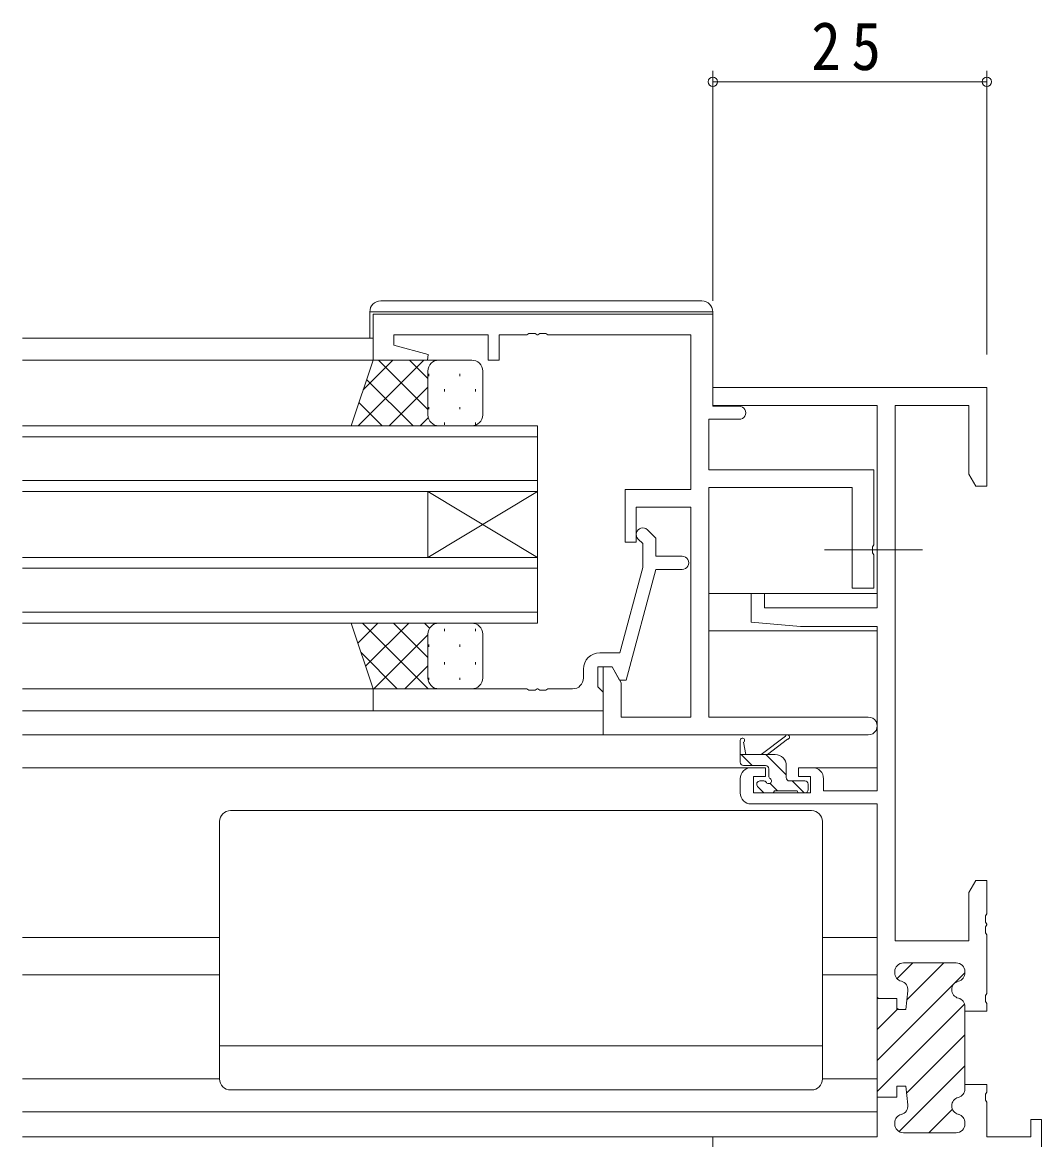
# Model space of a CAD drawing. Units: millimetres, scale not verified. Extents: x -594 to 539, y -420 to 386.
# Drawn here: x 231.1 to 324.1, y -110.9 to -8.9 of the extents above; entities that cross this region are included whole.
import ezdxf

# ---------------------------------------------------------------- set-up
doc = ezdxf.new("R2010")
doc.units = ezdxf.units.MM
doc.header["$LTSCALE"] = 2
doc.linetypes.add('CHAIN2', pattern=[12, 9, -1, 1, -1])
for name, color, linetype, lineweight in [('0-3_YKK_11', 7, 'Continuous', 9), ('0-4_YKK_12', 2, 'Continuous', 9), ('0-5_YKK_13', 4, 'Continuous', 9), ('0-7_YKK_D', 6, 'Continuous', 9)]:
    doc.layers.add(name, color=color, linetype=linetype, lineweight=lineweight)
doc.styles.add('ＭＳ ゴシック', font='')
doc.styles.get('ＭＳ ゴシック').set_extended_font_data('MS Gothic')

msp = doc.modelspace()

# ---------------------------------------------------------------- linework, layer by layer
at = {"layer": '0-3_YKK_11'}
for p, q in [((263.133, -35.567), (263.133, -39.767)), ((294.133, -35.567), (263.133, -35.567)), ((294.133, -43.967), (294.133, -35.567)), ((265.033, -37.467), (273.633, -37.467)), ((265.033, -38.406), (265.033, -37.467)), ((273.633, -37.467), (273.633, -39.767)), ((274.633, -37.467), (277.175, -37.467)), ((274.633, -39.767), (274.633, -37.467)), ((277.175, -37.467), (277.358, -37.347)), ((277.358, -37.347), (277.908, -37.347)), ((277.908, -37.347), (278.092, -37.467)), ((278.092, -37.467), (278.175, -37.467)), ((278.175, -37.467), (278.358, -37.347)), ((278.358, -37.347), (278.908, -37.347)), ((278.908, -37.347), (279.092, -37.467)), ((279.092, -37.467), (292.133, -37.467)), ((292.133, -37.467), (292.133, -51.567)), ((268.163, -39.244), (265.033, -38.406)), ((268.094, -39.767), (268.163, -39.244)), ((263.133, -39.767), (268.094, -39.767)), ((273.633, -39.767), (274.633, -39.767)), ((294.133, -42.267), (319.133, -42.267)), ((294.133, -43.897), (294.133, -42.267)), ((319.133, -42.267), (319.133, -51.267)), ((309.133, -43.897), (294.133, -43.897)), ((296.533, -43.967), (294.133, -43.967)), ((309.133, -62.367), (309.133, -43.897)), ((317.503, -43.897), (310.763, -43.897)), ((310.763, -43.897), (310.763, -92.767)), ((317.503, -50.176), (317.503, -43.897)), ((293.763, -45.167), (296.533, -45.167)), ((293.763, -49.767), (293.763, -45.167)), ((308.833, -49.767), (293.763, -49.767)), ((308.833, -56.608), (308.833, -49.767)), ((318.133, -51.267), (317.503, -50.176)), ((286.133, -51.567), (286.133, -56.367)), ((292.133, -51.567), (286.133, -51.567)), ((293.763, -51.397), (306.833, -51.397)), ((293.763, -72.337), (293.763, -51.397)), ((306.833, -51.397), (306.833, -60.567)), ((319.133, -51.267), (318.133, -51.267)), ((287.133, -53.197), (292.133, -53.197)), ((287.133, -56.367), (287.133, -53.197)), ((292.133, -53.197), (292.133, -72.337)), ((288.158, -55.242), (288.933, -56.018)), ((288.933, -56.018), (288.933, -57.667)), ((286.133, -56.367), (287.133, -56.367)), ((287.733, -56.515), (287.309, -56.091)), ((287.733, -58.705), (287.733, -56.515)), ((308.713, -56.792), (308.833, -56.608)), ((308.713, -57.342), (308.713, -56.792)), ((288.933, -57.667), (291.333, -57.667)), ((308.833, -57.525), (308.713, -57.342)), ((308.833, -60.567), (308.833, -57.525)), ((285.654, -66.467), (287.733, -58.705)), ((288.932, -58.867), (286.226, -68.967)), ((291.333, -58.867), (288.932, -58.867)), ((297.633, -61.067), (298.834, -61.067)), ((297.633, -63.673), (297.633, -61.067)), ((298.834, -61.067), (298.834, -62.367)), ((306.833, -60.567), (308.833, -60.567)), ((298.834, -62.367), (309.133, -62.367)), ((302.133, -64.067), (297.633, -63.673)), ((309.133, -64.067), (302.133, -64.067)), ((309.133, -79.067), (309.133, -64.067)), ((283.833, -66.467), (285.654, -66.467)), ((282.333, -68.767), (282.333, -67.967)), ((283.633, -67.767), (283.633, -69.567)), ((284.933, -67.767), (283.633, -67.767)), ((284.133, -67.767), (284.133, -73.967)), ((284.933, -67.767), (284.133, -67.767)), ((285.626, -68.967), (284.933, -67.767)), ((285.763, -69.204), (284.933, -67.767)), ((286.226, -68.967), (285.626, -68.967)), ((285.763, -72.337), (285.763, -69.204)), ((263.133, -69.767), (277.175, -69.767)), ((263.133, -71.767), (263.133, -69.767)), ((277.175, -69.767), (277.358, -69.887)), ((277.358, -69.887), (277.908, -69.887)), ((277.908, -69.887), (278.092, -69.767)), ((278.092, -69.767), (278.175, -69.767)), ((278.175, -69.767), (278.358, -69.887)), ((278.358, -69.887), (278.908, -69.887)), ((278.908, -69.887), (279.092, -69.767)), ((279.092, -69.767), (281.333, -69.767)), ((283.633, -69.567), (283.833, -69.767)), ((283.833, -69.767), (284.133, -70.067)), ((284.133, -70.067), (284.133, -71.767)), ((284.133, -71.767), (263.133, -71.767)), ((292.133, -72.337), (285.763, -72.337)), ((308.318, -72.337), (293.763, -72.337)), ((284.133, -73.967), (308.318, -73.967)), ((297.633, -76.967), (298.933, -76.967)), ((298.933, -76.967), (298.933, -77.767)), ((301.933, -76.967), (303.233, -76.967)), ((301.933, -77.767), (301.933, -76.967)), ((296.633, -79.267), (296.633, -77.967)), ((297.833, -77.767), (297.833, -79.267)), ((298.933, -77.767), (297.833, -77.767)), ((303.033, -77.767), (301.933, -77.767)), ((303.033, -79.267), (303.033, -77.767)), ((304.233, -77.967), (304.233, -79.067)), ((297.833, -79.267), (303.033, -79.267)), ((304.233, -79.067), (309.133, -79.067)), ((309.133, -80.267), (297.633, -80.267)), ((309.133, -98.017), (309.133, -80.267)), ((317.503, -88.358), (318.133, -87.267)), ((318.133, -87.267), (319.133, -87.267)), ((319.133, -87.267), (319.133, -90.309)), ((317.503, -92.767), (317.503, -88.358)), ((319.133, -90.309), (319.014, -90.492)), ((319.014, -90.492), (319.014, -91.042)), ((319.014, -91.042), (319.133, -91.225)), ((319.133, -91.309), (319.014, -91.492)), ((319.014, -91.492), (319.014, -92.042)), ((319.133, -91.225), (319.133, -91.309)), ((310.763, -92.767), (317.503, -92.767)), ((319.014, -92.042), (319.133, -92.225)), ((319.133, -92.225), (319.133, -97.559)), ((310.94, -96.204), (312.376, -94.767)), ((311.533, -94.767), (316.333, -94.767)), ((316.333, -94.767), (311.533, -94.767)), ((311.834, -98.138), (315.205, -94.767)), ((309.133, -103.666), (317.133, -95.666)), ((310.733, -95.668), (310.733, -95.567)), ((310.733, -95.567), (310.733, -95.668)), ((317.133, -95.567), (317.133, -95.668)), ((317.133, -95.668), (317.133, -95.567)), ((311.733, -99.017), (311.928, -97.307)), ((311.928, -97.307), (311.733, -99.017)), ((319.133, -97.559), (319.014, -97.742)), ((319.014, -97.742), (319.014, -98.292)), ((309.133, -98.01), (309.218, -97.925)), ((309.133, -98.017), (310.933, -98.017)), ((309.133, -107.317), (309.133, -98.017)), ((309.133, -107.317), (309.133, -98.017)), ((310.933, -98.017), (309.133, -98.017)), ((309.133, -106.495), (317.098, -98.53)), ((310.933, -98.017), (310.933, -99.017)), ((310.933, -99.017), (310.933, -98.017)), ((317.133, -98.766), (317.133, -99.167)), ((317.133, -99.167), (317.133, -98.766)), ((319.014, -98.292), (319.133, -98.475)), ((319.133, -98.475), (319.133, -99.167)), ((309.133, -100.838), (311.032, -98.939)), ((310.933, -99.017), (311.733, -99.017)), ((311.733, -99.017), (310.933, -99.017)), ((317.133, -99.167), (317.133, -105.867)), ((319.133, -99.167), (317.133, -99.167)), ((311.806, -106.651), (317.133, -101.323)), ((311.128, -110.157), (317.133, -104.152)), ((310.933, -106.017), (310.933, -107.017)), ((311.733, -106.017), (310.933, -106.017)), ((310.933, -106.017), (311.733, -106.017)), ((310.933, -107.017), (310.933, -106.017)), ((311.928, -107.726), (311.733, -106.017)), ((311.733, -106.017), (311.928, -107.726)), ((317.133, -105.867), (317.133, -106.268)), ((317.133, -105.867), (319.133, -105.867)), ((317.133, -106.268), (317.133, -105.867)), ((319.133, -105.867), (319.133, -106.559)), ((309.133, -107.017), (310.933, -107.017)), ((309.133, -110.637), (309.133, -107.017)), ((310.933, -107.017), (309.433, -107.017)), ((319.133, -106.559), (319.014, -106.742)), ((319.014, -106.742), (319.014, -107.292)), ((319.014, -107.292), (319.133, -107.475)), ((319.133, -107.475), (319.133, -110.637)), ((313.847, -110.267), (315.993, -108.12)), ((323.133, -109.067), (324.133, -109.067)), ((323.133, -110.637), (323.133, -109.067)), ((324.133, -109.067), (324.133, -112.267)), ((310.733, -109.467), (310.733, -109.366)), ((310.733, -109.366), (310.733, -109.467)), ((317.133, -109.366), (317.133, -109.467)), ((317.133, -109.467), (317.133, -109.366)), ((294.133, -110.637), (309.133, -110.637)), ((294.133, -112.267), (294.133, -110.637)), ((316.333, -110.267), (311.533, -110.267)), ((311.533, -110.267), (316.333, -110.267)), ((319.133, -110.637), (323.133, -110.637))]:
    msp.add_line(p, q, dxfattribs=at)
for centre, radius, start, end in [((296.533, -44.567), 0.6, 269.99998, 90), ((287.733, -55.667), 0.6, 44.99998, 225), ((291.333, -58.267), 0.6, 269.99998, 90), ((283.833, -67.967), 1.5, 90, 179.99998), ((281.333, -68.767), 1, 270, 359.99998), ((308.318, -73.152), 0.815, 269.99998, 90), ((297.633, -77.967), 1, 90, 179.99998), ((303.233, -77.967), 1, 0, 89.99998), ((297.633, -79.267), 1, 180, 269.99998), ((311.533, -95.567), 0.8, 90, 179.99998), ((311.533, -95.567), 0.8, 90, 179.99998), ((316.333, -95.567), 0.8, 0, 89.99998), ((316.333, -95.567), 0.8, 0, 89.99998), ((311.533, -95.668), 0.8, 180.00002, 255.52251), ((311.533, -95.668), 0.8, 180.00002, 255.52251), ((316.333, -95.668), 0.8, 284.47748, 359.99997), ((316.333, -95.668), 0.8, 284.47748, 359.99997), ((311.133, -97.217), 0.8, 353.49696, 75.52246), ((311.133, -97.217), 0.8, 353.49696, 75.52246), ((316.733, -97.217), 0.8, 104.47751, 255.52248), ((316.733, -97.217), 0.8, 104.47751, 255.52248), ((316.333, -98.766), 0.8, 0.00002, 75.52251), ((316.333, -98.766), 0.8, 0.00002, 75.52251), ((316.733, -107.817), 0.8, 104.47751, 255.52248), ((316.733, -107.817), 0.8, 104.47751, 255.52248), ((316.333, -106.268), 0.8, 284.47748, 359.99997), ((316.333, -106.268), 0.8, 284.47748, 359.99997), ((311.133, -107.817), 0.8, 284.47752, 6.50302), ((311.133, -107.817), 0.8, 284.47752, 6.50302), ((311.533, -109.366), 0.8, 104.47748, 179.99997), ((311.533, -109.366), 0.8, 104.47748, 179.99997), ((316.333, -109.366), 0.8, 0.00002, 75.52251), ((316.333, -109.366), 0.8, 0.00002, 75.52251), ((311.533, -109.467), 0.8, 180, 269.99998), ((311.533, -109.467), 0.8, 180, 269.99998), ((316.333, -109.467), 0.8, 270, 359.99998), ((316.333, -109.467), 0.8, 270, 359.99998)]:
    msp.add_arc(centre, radius, start, end, dxfattribs=at)
at = {"layer": '0-4_YKK_12'}
for p, q in [((263.133, -37.766), (231.133, -37.766)), ((263.633, -39.767), (231.133, -39.767)), ((278.133, -45.767), (231.133, -45.767)), ((278.133, -45.767), (278.133, -51.767)), ((278.133, -46.767), (231.133, -46.767)), ((278.133, -50.767), (231.133, -50.767)), ((278.133, -51.767), (231.133, -51.767)), ((278.133, -57.767), (268.133, -51.767)), ((278.133, -51.767), (268.133, -57.767)), ((268.133, -51.767), (268.133, -57.767)), ((278.133, -51.767), (278.133, -57.767)), ((278.133, -57.767), (231.133, -57.767)), ((278.133, -57.767), (278.133, -63.767)), ((278.133, -58.767), (231.133, -58.767)), ((309.133, -61.067), (293.763, -61.067)), ((278.133, -62.767), (231.133, -62.767)), ((278.133, -63.767), (231.133, -63.767)), ((309.133, -64.467), (293.763, -64.467)), ((263.633, -69.767), (231.133, -69.766)), ((263.433, -71.767), (231.133, -71.767)), ((284.433, -73.967), (231.133, -73.967)), ((297.633, -76.967), (231.133, -76.967)), ((309.133, -76.967), (303.233, -76.967)), ((249.133, -92.467), (231.133, -92.467)), ((309.133, -92.467), (304.133, -92.467)), ((249.133, -95.867), (231.133, -95.867)), ((309.133, -95.867), (304.133, -95.867)), ((309.133, -108.367), (231.133, -108.367)), ((308.834, -110.637), (231.133, -110.637))]:
    msp.add_line(p, q, dxfattribs=at)
at = {"layer": '0-5_YKK_13'}
for p, q in [((263.833, -34.367), (293.133, -34.367)), ((262.833, -35.367), (262.833, -37.766)), ((261.133, -45.767), (263.133, -39.767)), ((267.765, -39.767), (261.765, -45.767)), ((264.937, -39.767), (262.232, -42.472)), ((263.133, -39.767), (269.133, -39.767)), ((268.133, -44.287), (263.613, -39.767)), ((268.133, -41.458), (266.442, -39.767)), ((268.133, -40.767), (268.133, -44.767)), ((268.133, -40.767), (268.133, -44.767)), ((272.133, -39.767), (269.133, -39.767)), ((273.133, -44.767), (273.133, -40.767)), ((266.785, -45.767), (262.546, -41.528)), ((268.223, -41.017), (268.223, -41.217)), ((271.053, -41.017), (271.053, -41.217)), ((268.133, -42.227), (264.594, -45.767)), ((269.638, -42.432), (269.638, -42.632)), ((272.468, -42.432), (272.468, -42.632)), ((263.956, -45.767), (261.839, -43.649)), ((268.223, -44.047), (268.223, -44.247)), ((271.053, -44.047), (271.053, -44.247)), ((269.133, -45.767), (261.133, -45.767)), ((268.167, -45.022), (267.422, -45.767)), ((269.133, -45.767), (272.133, -45.767)), ((269.638, -45.462), (269.638, -45.662)), ((272.468, -45.462), (272.468, -45.662)), ((261.133, -63.767), (263.133, -69.767)), ((269.133, -63.767), (261.133, -63.767)), ((263.556, -63.767), (261.739, -65.584)), ((268.165, -69.767), (262.165, -63.767)), ((266.385, -63.767), (262.446, -67.705)), ((268.133, -66.906), (264.994, -63.767)), ((268.288, -64.233), (267.822, -63.767)), ((269.133, -63.767), (272.133, -63.767)), ((268.133, -64.846), (263.213, -69.767)), ((268.133, -68.767), (268.133, -64.767)), ((268.133, -68.767), (268.133, -64.767)), ((269.638, -64.502), (269.638, -64.302)), ((272.468, -64.502), (272.468, -64.302)), ((273.133, -64.767), (273.133, -68.767)), ((268.223, -65.917), (268.223, -65.717)), ((271.053, -65.917), (271.053, -65.717)), ((265.337, -69.767), (262.032, -66.462)), ((268.133, -67.675), (266.042, -69.767)), ((269.638, -67.532), (269.638, -67.332)), ((272.468, -67.532), (272.468, -67.332)), ((268.223, -68.947), (268.223, -68.747)), ((271.053, -68.947), (271.053, -68.747)), ((263.133, -69.767), (269.133, -69.767)), ((268.898, -69.739), (268.87, -69.767)), ((272.133, -69.767), (269.133, -69.767)), ((298.534, -75.767), (300.751, -74.084)), ((299.134, -75.767), (300.953, -74.366)), ((296.633, -76.467), (296.633, -74.467)), ((296.933, -74.641), (297.132, -75.767)), ((299.833, -75.767), (296.633, -75.767)), ((297.73, -76.767), (296.73, -75.767)), ((300.833, -77.625), (298.975, -75.767)), ((298.933, -76.767), (296.933, -76.767)), ((299.233, -77.706), (299.233, -77.067)), ((300.833, -77.867), (300.833, -76.767)), ((298.433, -78.167), (298.772, -78.167)), ((300.03, -79.067), (299.351, -78.388)), ((301.133, -78.167), (302.533, -78.167)), ((302.475, -79.267), (301.375, -78.167)), ((302.833, -78.467), (302.833, -78.967)), ((298.721, -79.179), (298.221, -78.679)), ((299.534, -79.267), (298.933, -79.267)), ((301.834, -79.067), (299.733, -79.067)), ((302.533, -79.267), (302.033, -79.267)), ((303.133, -80.867), (250.133, -80.867)), ((249.133, -105.367), (249.133, -81.867)), ((304.133, -105.367), (304.133, -81.867)), ((304.133, -102.327), (249.133, -102.327)), ((249.133, -105.366), (231.133, -105.366)), ((309.133, -105.366), (304.133, -105.366)), ((303.133, -106.367), (250.133, -106.367))]:
    msp.add_line(p, q, dxfattribs=at)
at = {"layer": '0-5_YKK_13', "linetype": 'CHAIN2'}
msp.add_line((313.264, -57.067), (304.333, -57.067), dxfattribs=at)
at = {"layer": '0-5_YKK_13'}
for points in [[(293.633, -35.367), (263.333, -35.367), (262.833, -35.367)], [(294.133, -36.067), (294.133, -35.367), (293.633, -35.367)]]:
    msp.add_lwpolyline(points, dxfattribs=at)
for centre, radius, start, end in [((263.833, -35.367), 1, 90, 180), ((293.133, -35.367), 1, 0, 90), ((269.133, -40.767), 1, 90.00009, 180.00009), ((269.133, -40.767), 1, 90.00009, 180.00009), ((272.133, -40.767), 1, 0.00009, 90.00009), ((269.133, -44.767), 1, 180.00009, 270.00009), ((269.133, -44.767), 1, 180.00009, 270.00009), ((272.133, -44.767), 1, 270.00009, 0.00009), ((269.133, -64.767), 1, 89.99989, 179.99989), ((269.133, -64.767), 1, 89.99989, 179.99989), ((272.133, -64.767), 1, 359.99989, 89.99989), ((269.133, -68.767), 1, 179.99989, 269.99989), ((269.133, -68.767), 1, 179.99989, 269.99989), ((272.133, -68.767), 1, 269.99989, 359.99989), ((296.833, -74.467), 0.2, 300, 180), ((300.933, -74.167), 0.2, 275.58287, 155.58287), ((296.933, -76.467), 0.3, 180, 270), ((299.833, -76.767), 1, 0, 90), ((298.933, -77.067), 0.3, 0, 90), ((298.433, -78.467), 0.3, 90, 225), ((298.772, -78.467), 0.3, 33.05573, 90), ((299.233, -78.167), 0.25, 213.05573, 56.94426), ((299.534, -77.706), 0.3, 180, 236.94426), ((301.133, -77.867), 0.3, 180, 270), ((302.533, -78.467), 0.3, 0, 90), ((298.933, -78.967), 0.3, 225, 270), ((299.534, -79.067), 0.2, 270, 0), ((302.033, -79.067), 0.2, 180, 270), ((302.533, -78.967), 0.3, 270, 0), ((250.133, -81.867), 1, 90, 180), ((303.133, -81.867), 1, 0, 90), ((250.133, -105.367), 1, 180, 270), ((303.133, -105.367), 1, 270, 0)]:
    msp.add_arc(centre, radius, start, end, dxfattribs=at)
at = {"layer": '0-7_YKK_D'}
for p, q in [((294.133, -34.367), (294.133, -13.367)), ((319.133, -39.267), (319.133, -13.367)), ((319.133, -14.367), (294.133, -14.367))]:
    msp.add_line(p, q, dxfattribs=at)
for centre in [(294.133, -14.367), (319.133, -14.367)]:
    msp.add_circle(centre, 0.425, dxfattribs=at)

# ---------------------------------------------------------------- texts
at = {"layer": '0-7_YKK_D', "color": 7, "insert": (303.113, -13.367), "char_height": 4.399, "attachment_point": 7, "style": 'ＭＳ ゴシック'}
msp.add_mtext('\\T1.36;\\W0.9;25', dxfattribs=at)

doc.saveas('drawing.dxf')
